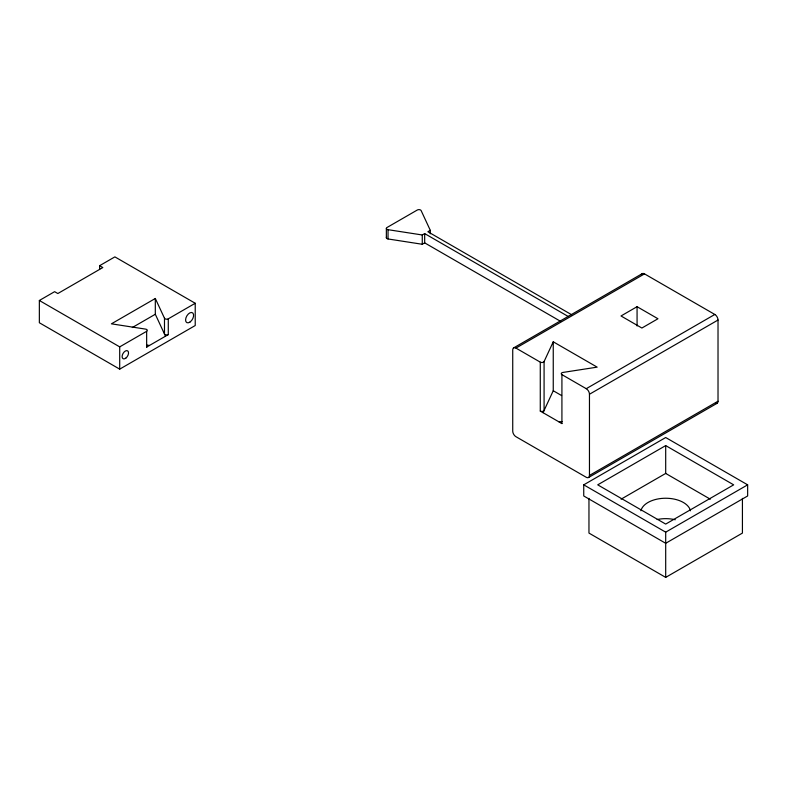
<?xml version="1.0" encoding="UTF-8"?>
<svg xmlns="http://www.w3.org/2000/svg" width="787" height="787" viewBox="0 0 787 787"><rect width="100%" height="100%" fill="white"/><g stroke="black" fill="none" stroke-linecap="round" stroke-linejoin="round"><path stroke-width="1.18" d="M540.276 411.089A2.272 1.308 0 0 0 544.083 410.499L544.083 361.558L553.251 341.794L597.156 367.145L562.931 372.438A2.272 1.308 0 0 0 561.918 374.632L561.918 423.573L540.276 411.089L540.276 362.148L515.947 348.09A4.545 2.627 60 0 0 512.731 349.949L512.731 431.128A4.545 2.627 60 0 0 515.947 436.696L586.246 477.286A4.545 2.627 60 0 0 589.463 475.437L718.019 401.213L718.019 320.034A4.545 2.627 60 0 0 714.812 314.466L644.504 273.876A4.545 2.627 60 0 0 641.395 274.83M543.06 412.693L553.251 390.736L553.251 341.794M99.615 265.691L114.882 256.877L195.225 303.27L195.225 325.533L119.703 369.142L39.35 322.749L39.35 300.486L54.618 291.672L57.835 293.531L102.822 267.55L99.615 265.691L99.615 269.213M168.28 334.603A2.272 1.308 0 0 1 164.483 334.013L164.483 318.233L155.314 298.48L111.41 323.831L145.625 329.123A2.272 1.308 0 0 1 146.648 331.317L146.648 347.087L168.28 334.603L168.28 318.824L195.225 303.27M132.314 327.53L155.314 314.259L155.314 298.48M39.35 300.486L119.703 346.87L146.648 331.317M430.302 233.828L430.302 230.345L421.134 210.591A2.272 1.308 0 0 0 417.326 210.001L387.027 227.492A2.272 1.308 0 0 0 388.04 229.686L422.265 234.979L424.675 233.591L568.342 316.541M430.302 230.345L427.892 231.732L571.559 314.682M386.663 237.044A2.272 1.308 0 0 0 388.04 238.963L422.265 244.265L424.675 242.868L560.895 321.519M513.675 347.874L642.231 273.65M515.947 348.09L644.504 273.876M637.067 306.694L621.002 315.971L641.887 328.031L657.962 318.755L637.067 306.694L637.077 325.966M561.918 374.632L586.246 388.689L714.812 314.466M589.463 475.437L589.463 394.248L718.019 320.034M588.519 477.512L717.085 403.288M583.738 484.841L665.694 437.523L747.65 484.841L747.65 495.967L665.694 543.286L583.738 495.967L583.738 484.841L665.694 532.16L747.65 484.841M665.694 445.59L597.717 484.841L665.694 524.083L733.671 484.841L665.694 445.59L665.694 473.43L621.081 499.184M588.961 498.368L588.961 533.084L665.694 577.383L742.426 533.084L742.426 498.368M559.134 421.97L561.987 421.527M146.579 345.04L149.432 345.483M553.251 390.736L561.613 395.566M665.694 473.43L710.307 499.184M155.314 314.259L165.496 336.206M665.694 532.16L665.694 577.383M424.675 233.591L424.675 242.868M422.265 234.979L422.265 244.265M388.04 229.686L388.04 238.963M386.358 228.417L386.358 237.704M119.703 346.87L119.703 369.142M168.28 318.824A2.272 1.308 0 0 1 164.483 318.233M146.648 345.237A2.272 1.308 0 0 1 146.648 347.087M718.019 401.213A4.545 2.627 60 0 1 715.639 403.416M586.246 388.689A4.545 2.627 60 0 1 589.463 394.248M544.083 361.558A2.272 1.308 0 0 1 540.276 362.148M561.918 423.573A2.272 1.308 0 0 1 561.554 421.989M657.145 519.518A24.997 14.432 0 0 1 675.256 519.745M640.913 510.793A24.997 14.432 0 0 1 665.694 498.24A24.997 14.432 0 0 1 690.474 510.793M190.041 322.011A5.686 3.276 -60 0 0 192.845 313.039A5.686 3.276 -60 0 0 185.929 317.899A5.686 3.276 -60 0 0 190.041 322.011M125.881 358.095A4.545 2.627 -60 0 0 127.789 350.953A4.545 2.627 -60 0 0 122.3 355.232A4.545 2.627 -60 0 0 125.881 358.095"/></g></svg>
